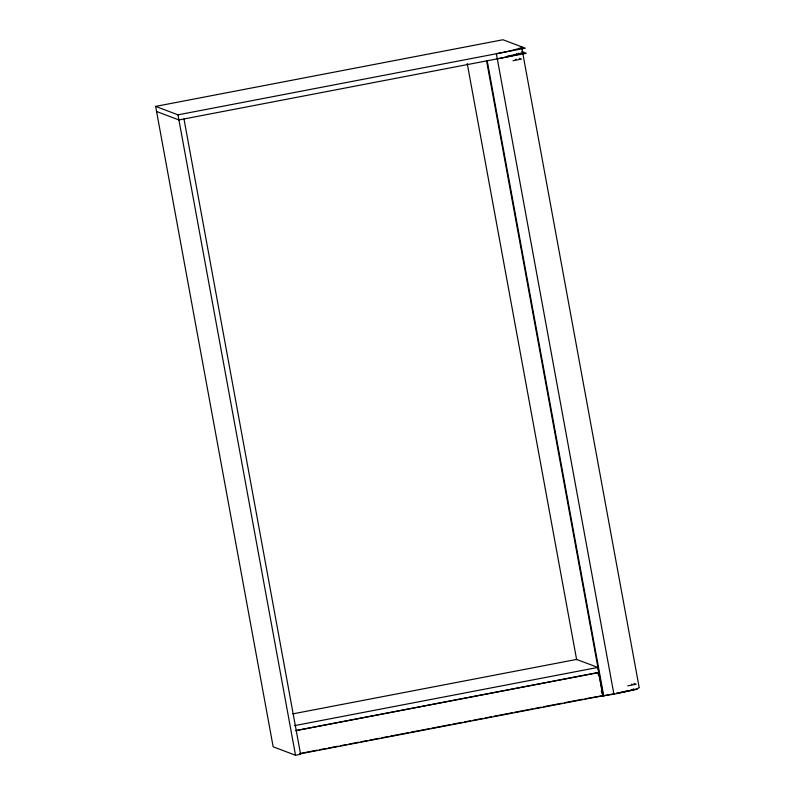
<?xml version="1.0" encoding="UTF-8"?>
<svg xmlns="http://www.w3.org/2000/svg" width="795" height="795" viewBox="0 0 795 795"><rect width="100%" height="100%" fill="white"/><g stroke="black" fill="none" stroke-linecap="round" stroke-linejoin="round"><path stroke-width="1.19" d="M155.631 106.401L502.967 39.75L525.316 48.187L177.981 114.838L155.631 106.401L273.172 746.813L295.521 755.25L300.59 754.276L183.983 118.962M507.27 56.554L520.536 54.01L518.29 53.166M513.023 60.718L521.47 59.098L519.224 58.254M292.878 713.86L576.594 659.423L597.83 667.432L598.764 672.53L295.571 730.704M294.637 725.616L597.83 667.432M296.595 730.406L598.575 672.461L602.848 695.744L299.655 753.928M627.762 685.856L636.199 684.237L633.953 683.382M300.013 753.481L317.265 750.172M319.699 749.705L325.791 748.542M328.226 748.075L337.964 746.207M340.399 745.74L346.491 744.567M348.925 744.1L358.664 742.232M361.099 741.765L367.191 740.592M369.625 740.125L379.364 738.257M381.799 737.79L387.89 736.627M390.325 736.16L408.59 732.652M411.025 732.185L429.29 728.677M431.725 728.21L450.089 724.692M452.425 724.245L462.163 722.367M464.598 721.9L470.69 720.737M473.124 720.27L482.863 718.402M485.298 717.935L491.39 716.762M493.824 716.295L512.089 712.787M514.524 712.32L532.789 708.822M535.224 708.355L541.316 707.182M543.75 706.715L562.015 703.207M564.45 702.74L582.715 699.242M585.15 698.775L602.848 695.744M486.52 60.539L603.127 695.854L614.227 693.727M616.632 693.26L637.133 689.325M603.127 695.854L613.909 694.154A29.663 2.067 -10.4 0 0 639.13 687.198L522.752 53.096M521.778 51.596L526.25 53.285L178.915 119.936L156.565 111.489M487.176 60.778L603.783 696.102M598.138 673.375L598.565 675.71M601.338 690.845L601.765 693.17M467.222 63.481L576.643 659.701M177.981 114.838L295.521 755.25M633.655 688.848A24.476 1.709 -10.4 0 1 633.158 689.076M631.309 689.722A24.476 1.709 -10.4 0 1 630.842 689.871M628.646 690.487A24.476 1.709 -10.4 0 1 626.708 690.994M626.003 691.163A24.476 1.709 -10.4 0 1 623.767 691.7M622.167 692.067A24.476 1.709 -10.4 0 1 619.623 692.624M618.749 692.803A24.476 1.709 -10.4 0 1 616.96 693.18M614.197 693.727A24.476 1.709 -10.4 0 1 613.253 693.906L613.909 694.154L496.368 53.742A29.663 2.067 -10.4 0 0 521.59 46.786L522.524 51.874A29.663 2.067 -10.4 0 1 497.302 58.84M631.926 684.097A24.476 1.709 -10.4 0 1 631.588 684.227M516.82 53.643A24.476 1.709 -10.4 0 1 516.253 53.871M514.703 54.408A24.476 1.709 -10.4 0 1 513.202 54.855M512.05 55.173A24.476 1.709 -10.4 0 1 510.102 55.68M508.681 56.028A24.476 1.709 -10.4 0 1 507.16 56.385M516.482 59.228A24.476 1.709 -10.4 0 1 515.647 59.496"/></g></svg>
